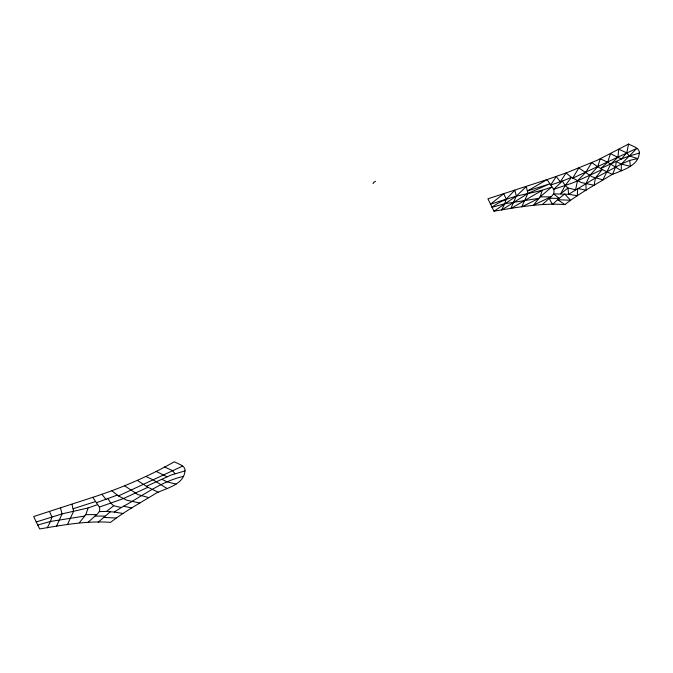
<?xml version="1.0" encoding="UTF-8"?>
<svg xmlns="http://www.w3.org/2000/svg" width="673" height="673" viewBox="0 0 673 673"><rect width="100%" height="100%" fill="white"/><g stroke="black" fill="none" stroke-linecap="round" stroke-linejoin="round"><path stroke-width="1.01" d="M373.103 183.645L373.557 182.467L375.643 181.306M628.574 144.056L626.773 152.872L621.364 159.047L600.661 168.57L591.676 162.656L585.813 172.28L577.484 180.911L571.503 183.325L553.677 189.332L547.09 179.582L487.933 198.787L493.982 211.196C517.444 207.259 540.983 202.867 564.874 204.592C579.243 193.378 595.412 184.73 610.882 175.173C621.549 170.076 639.342 166.61 639.35 151.669L638.029 149.17L635.287 147.202L628.574 144.056L597.498 160.14L566.927 172.65L547.09 179.582L527.363 191.023L527.868 193.496L521.735 206.88L538.989 198.316L504.742 203.717L491.904 207.318C509.284 193.841 532.107 194.985 551.725 186.959L540.133 196.878L533.613 205.029L550.893 196.861L540.133 196.878L542.337 190.223L510.773 208.588L516.317 196.146L526.269 186.581L527.363 191.023L549.9 183.779L527.868 193.496L501.562 210.018L504.742 203.717L506.197 199.158L514.803 190.198L516.317 196.146L493.982 211.196M88.197 522.164L97.535 513.827L99.31 511.598L99.781 509.368L99.385 507.089L92.807 497.33L33.65 516.536L39.69 528.944C63.161 525.016 86.691 520.616 110.591 522.349C124.951 511.127 141.12 502.479 156.59 492.922C167.257 487.824 185.058 484.358 185.067 469.418L183.737 466.919L181.003 464.959L174.282 461.804C148.43 476.434 121.056 488.177 92.807 497.33M79.321 522.778L85.85 514.635L88.054 507.972L97.434 504.716M56.482 526.336L62.034 513.894L60.511 507.947M67.443 524.629L73.584 511.253L71.986 504.329M47.278 527.767L50.458 521.466L51.914 516.914L49.449 511.438M98.165 522.231L110.372 511.758M542.48 204.415L551.826 196.079L553.593 193.849L554.072 191.612L553.677 189.332L562.367 181.13L571.427 177.378L581.22 182.509L594.116 185.285L595.47 177.916L602.234 169.537L612.48 174.492L615.526 167.131L616.283 161.579L621.288 164.094L630.34 166.332L629.735 160.376L637.71 158.609L629.314 155.959L626.773 152.872L618.731 149.213L617.965 157.204L610.714 164.136L602.915 179.851L592.089 176.806L578.805 167.972L572.689 178.194L636.885 148.346L621.288 164.094L595.47 177.916L568.609 194.312L553.593 193.849L559.213 198.358L564.655 194.009L570.527 200.26L557.698 199.688L552.457 204.483L549.185 198.291L559.213 198.358L557.698 199.688L564.874 204.592M99.31 511.598L106.418 511.446L113.729 505.76L121.291 507.535C141.582 496.615 160.679 481.565 183.426 476.358M106.418 511.446L114.326 512.069L121.291 507.535M137.393 480.404L146.369 486.327L170.942 475.113L184.966 470.89M158.189 492.241L147.951 487.286L123.201 498.659L99.385 507.089M111.777 490.71L118.406 495.942L182.593 466.095M96.424 502.748L117.144 495.135M629.735 160.376L621.288 164.094L621.305 170.732L607.727 162.26L600.266 158.778L597.792 166.66L589.927 175.207L585.947 183.578L586.082 190.232L577.712 188.457L577.274 195.725L568.609 194.312L568.012 188.011L565.219 185.571L562.367 181.13L550.716 184.991L556.192 176.511L560.34 181.803L566.069 172.961L571.427 177.378L565.219 185.571L560.702 193.698L568.012 188.011L575.575 189.786L577.484 180.911L602.234 169.537L600.661 168.57L607.727 162.26L610.461 153.663L621.364 159.047L629.314 155.959L639.257 153.133M36.098 522.012L62.034 513.894L88.054 507.972M73.071 508.771L95.608 501.528M37.621 525.066L50.458 521.466L84.697 516.065M85.85 514.635L96.609 514.609M94.901 516.04L104.921 516.107M103.415 517.436L116.236 518.017M114.326 512.069L122.982 513.482M176.057 484.08L167.005 481.851L161.991 479.327M139.833 503.034L126.936 500.266L118.406 495.942M123.42 506.205L131.799 507.98M148.632 497.599L137.797 494.554L124.522 485.729M164.448 466.961L172.49 470.62L175.022 473.708M145.982 476.526L153.444 480.009L167.013 488.48M156.17 471.411L167.081 476.795M146.369 486.327L147.951 487.286M113.729 505.76L110.927 503.32L108.075 498.878M101.909 494.268L106.056 499.551M503.74 193.681L490.39 204.264L506.197 199.158L503.74 193.681"/></g></svg>
